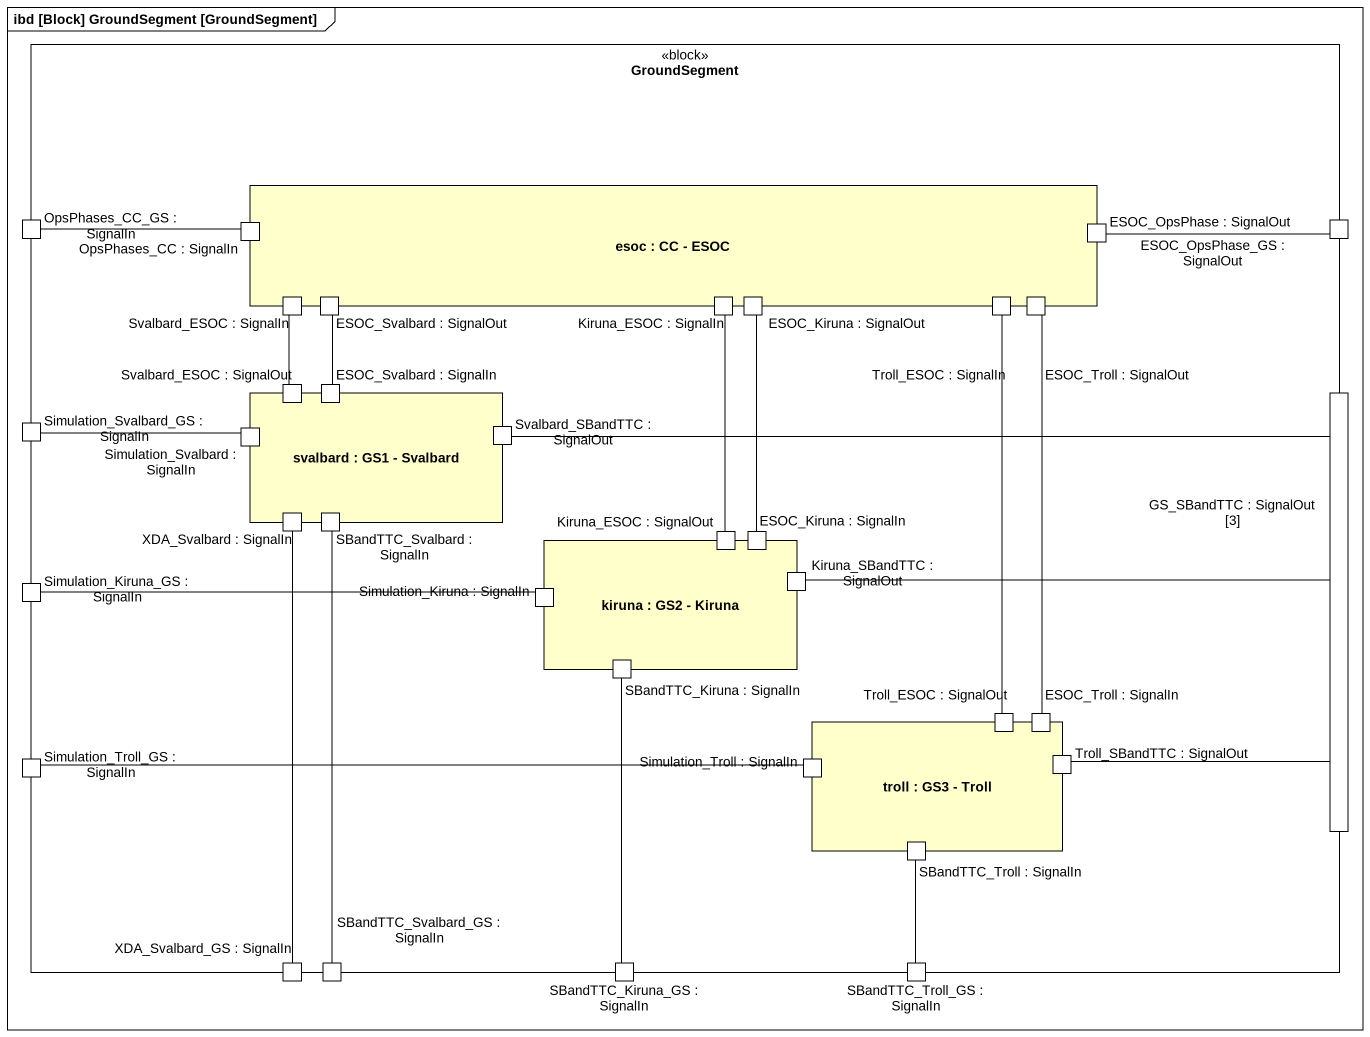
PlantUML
@startuml
mainframe ibd [Block] GroundSegment [GroundSegment]
rectangle GroundSegment <<block>> {
  port "OpsPhases_CC_GS : SignalIn" as OpsPhases_CC_GS_SignalIn
  rectangle "esoc : CC - ESOC" as esoc {
    port "OpsPhases_CC : SignalIn" as OpsPhases_CC_SignalIn
    port "ESOC_OpsPhase : SignalOut" as ESOC_OpsPhase_SignalOut
    port "Svalbard_ESOC : SignalIn" as Svalbard_ESOC_SignalIn
    port "ESOC_Svalbard : SignalOut" as ESOC_Svalbard_SignalOut
    port "Kiruna_ESOC : SignalIn" as Kiruna_ESOC_SignalIn
    port "ESOC_Kiruna : SignalOut" as ESOC_Kiruna_SignalOut
    port "Troll_ESOC : SignalIn" as Troll_ESOC_SignalIn
    port "ESOC_Troll : SignalOut" as ESOC_Troll_SignalOut
  }
  port "ESOC_OpsPhase_GS : SignalOut" as ESOC_OpsPhase_GS_SignalOut
  rectangle "svalbard : GS1 - Svalbard" as svalbard {
    port "Svalbard_ESOC : SignalOut" as Svalbard_ESOC_SignalOut
    port "ESOC_Svalbard : SignalIn" as ESOC_Svalbard_SignalIn
    port "Simulation_Svalbard : SignalIn" as Simulation_Svalbard_SignalIn
    port "Svalbard_SBandTTC : SignalOut" as Svalbard_SBandTTC_SignalOut
    port "XDA_Svalbard : SignalIn" as XDA_Svalbard_SignalIn
    port "SBandTTC_Svalbard : SignalIn" as SBandTTC_Svalbard_SignalIn
  }
  port "GS_SBandTTC : SignalOut [3]" as GS_SBandTTC_SignalOut_3
  port "Simulation_Svalbard_GS : SignalIn" as Simulation_Svalbard_GS
  rectangle "kiruna : GS2 - Kiruna" as kiruna {
    port "Kiruna_ESOC : SignalOut" as Kiruna_ESOC_SignalOut
    port "ESOC_Kiruna : SignalIn" as ESOC_Kiruna_SignalIn
    port "Simulation_Kiruna : SignalIn" as Simulation_Kiruna_SignalIn
    port "Kiruna_SBandTTC : SignalOut" as Kiruna_SBandTTC_SignalOut
    port "SBandTTC_Kiruna : SignalIn" as SBandTTC_Kiruna_SignalIn
  }
  port "Simulation_Kiruna_GS : SignalIn" as Simulation_Kiruna_GS
  rectangle "troll : GS3 - Troll" as troll {
    port "Troll_ESOC : SignalOut" as Troll_ESOC_SignalOut
    port "ESOC_Troll : SignalIn" as ESOC_Troll_SignalIn
    port "Simulation_Troll : SignalIn" as Simulation_Troll_SignalIn
    port "Troll_SBandTTC : SignalOut" as Troll_SBandTTC_SignalOut
    port "SBandTTC_Troll : SignalIn" as SBandTTC_Troll_SignalIn
  }
  port "Simulation_Troll_GS : SignalIn" as Simulation_Troll_GS_SignalIn
  port "XDA_Svalbard_GS : SignalIn" as XDA_Svalbard_GS_SignalIn
  port "SBandTTC_Svalbard_GS : SignalIn" as SBandTTC_Svalbard_GS
  port "SBandTTC_Kiruna_GS : SignalIn" as SBandTTC_Kiruna_GS_SignalIn
  port "SBandTTC_Troll_GS : SignalIn" as SBandTTC_Troll_GS_SignalIn
}
OpsPhases_CC_GS_SignalIn -right- OpsPhases_CC_SignalIn
ESOC_OpsPhase_SignalOut -right- ESOC_OpsPhase_GS_SignalOut
ESOC_Svalbard_SignalOut -- ESOC_Svalbard_SignalIn
ESOC_Kiruna_SignalOut -- ESOC_Kiruna_SignalIn
ESOC_Troll_SignalOut -- ESOC_Troll_SignalIn
Svalbard_ESOC_SignalOut -up- Svalbard_ESOC_SignalIn
Simulation_Svalbard_GS -right- Simulation_Svalbard_SignalIn
Svalbard_SBandTTC_SignalOut -right- GS_SBandTTC_SignalOut_3
Kiruna_ESOC_SignalOut -up- Kiruna_ESOC_SignalIn
Simulation_Kiruna_GS -right- Simulation_Kiruna_SignalIn
Kiruna_SBandTTC_SignalOut -right- GS_SBandTTC_SignalOut_3
Troll_ESOC_SignalOut -up- Troll_ESOC_SignalIn
Simulation_Troll_GS_SignalIn -right- Simulation_Troll_SignalIn
Troll_SBandTTC_SignalOut -right- GS_SBandTTC_SignalOut_3
XDA_Svalbard_GS_SignalIn -up- XDA_Svalbard_SignalIn
SBandTTC_Svalbard_GS -up- SBandTTC_Svalbard_SignalIn
SBandTTC_Kiruna_GS_SignalIn -up- SBandTTC_Kiruna_SignalIn
SBandTTC_Troll_GS_SignalIn -up- SBandTTC_Troll_SignalIn
@enduml
